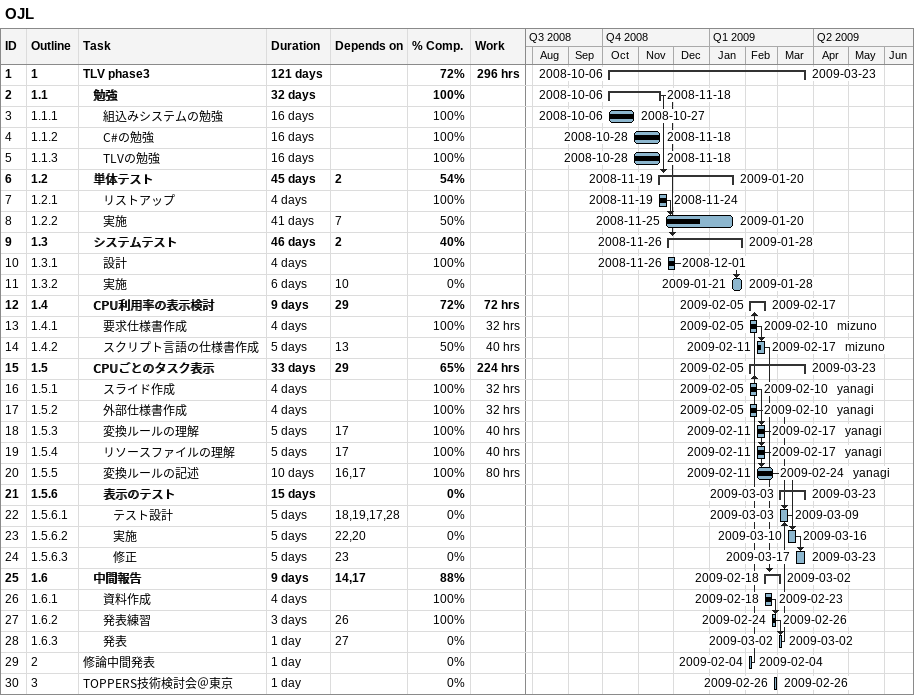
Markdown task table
OJL

| ID | WBS | Task | Duration | Start | Finish | Predecessors | Resources | % complete | Work (h) |
|---|---|---|---|---|---|---|---|---|---|
| 1 | 1 | **TLV phase3** | 121d | 2008-10-06 | 2009-03-23 |  |  | 72 | 296 |
| 2 | 1.1 | **勉強** | 32d | 2008-10-06 | 2008-11-18 |  |  | 100 |  |
| 3 | 1.1.1 | 組込みシステムの勉強 | 16d | 2008-10-06 | 2008-10-27 |  |  | 100 |  |
| 4 | 1.1.2 | C#の勉強 | 16d | 2008-10-28 | 2008-11-18 |  |  | 100 |  |
| 5 | 1.1.3 | TLVの勉強 | 16d | 2008-10-28 | 2008-11-18 |  |  | 100 |  |
| 6 | 1.2 | **単体テスト** | 45d | 2008-11-19 | 2009-01-20 | 2 |  | 54 |  |
| 7 | 1.2.1 | リストアップ | 4d | 2008-11-19 | 2008-11-24 |  |  | 100 |  |
| 8 | 1.2.2 | 実施 | 41d | 2008-11-25 | 2009-01-20 | 7 |  | 50 |  |
| 9 | 1.3 | **システムテスト** | 46d | 2008-11-26 | 2009-01-28 | 2 |  | 40 |  |
| 10 | 1.3.1 | 設計 | 4d | 2008-11-26 | 2008-12-01 |  |  | 100 |  |
| 11 | 1.3.2 | 実施 | 6d | 2009-01-21 | 2009-01-28 | 10 |  | 0 |  |
| 12 | 1.4 | **CPU利用率の表示検討** | 9d | 2009-02-05 | 2009-02-17 | 29 |  | 72 | 72 |
| 13 | 1.4.1 | 要求仕様書作成 | 4d | 2009-02-05 | 2009-02-10 |  | mizuno | 100 | 32 |
| 14 | 1.4.2 | スクリプト言語の仕様書作成 | 5d | 2009-02-11 | 2009-02-17 | 13 | mizuno | 50 | 40 |
| 15 | 1.5 | **CPUごとのタスク表示** | 33d | 2009-02-05 | 2009-03-23 | 29 |  | 65 | 224 |
| 16 | 1.5.1 | スライド作成 | 4d | 2009-02-05 | 2009-02-10 |  | yanagi | 100 | 32 |
| 17 | 1.5.2 | 外部仕様書作成 | 4d | 2009-02-05 | 2009-02-10 |  | yanagi | 100 | 32 |
| 18 | 1.5.3 | 変換ルールの理解 | 5d | 2009-02-11 | 2009-02-17 | 17 | yanagi | 100 | 40 |
| 19 | 1.5.4 | リソースファイルの理解 | 5d | 2009-02-11 | 2009-02-17 | 17 | yanagi | 100 | 40 |
| 20 | 1.5.5 | 変換ルールの記述 | 10d | 2009-02-11 | 2009-02-24 | 16, 17 | yanagi | 100 | 80 |
| 21 | 1.5.6 | **表示のテスト** | 15d | 2009-03-03 | 2009-03-23 |  |  | 0 |  |
| 22 | 1.5.6.1 | テスト設計 | 5d | 2009-03-03 | 2009-03-09 | 18, 19, 17, 28 |  | 0 |  |
| 23 | 1.5.6.2 | 実施 | 5d | 2009-03-10 | 2009-03-16 | 22, 20 |  | 0 |  |
| 24 | 1.5.6.3 | 修正 | 5d | 2009-03-17 | 2009-03-23 | 23 |  | 0 |  |
| 25 | 1.6 | **中間報告** | 9d | 2009-02-18 | 2009-03-02 | 14, 17 |  | 88 |  |
| 26 | 1.6.1 | 資料作成 | 4d | 2009-02-18 | 2009-02-23 |  |  | 100 |  |
| 27 | 1.6.2 | 発表練習 | 3d | 2009-02-24 | 2009-02-26 | 26 |  | 100 |  |
| 28 | 1.6.3 | 発表 | 1d | 2009-03-02 | 2009-03-02 | 27 |  | 0 |  |
| 29 | 2 | 修論中間発表 | 1d | 2009-02-04 | 2009-02-04 |  |  | 0 |  |
| 30 | 3 | TOPPERS技術検討会＠東京 | 1d | 2009-02-26 | 2009-02-26 |  |  | 0 |  |
